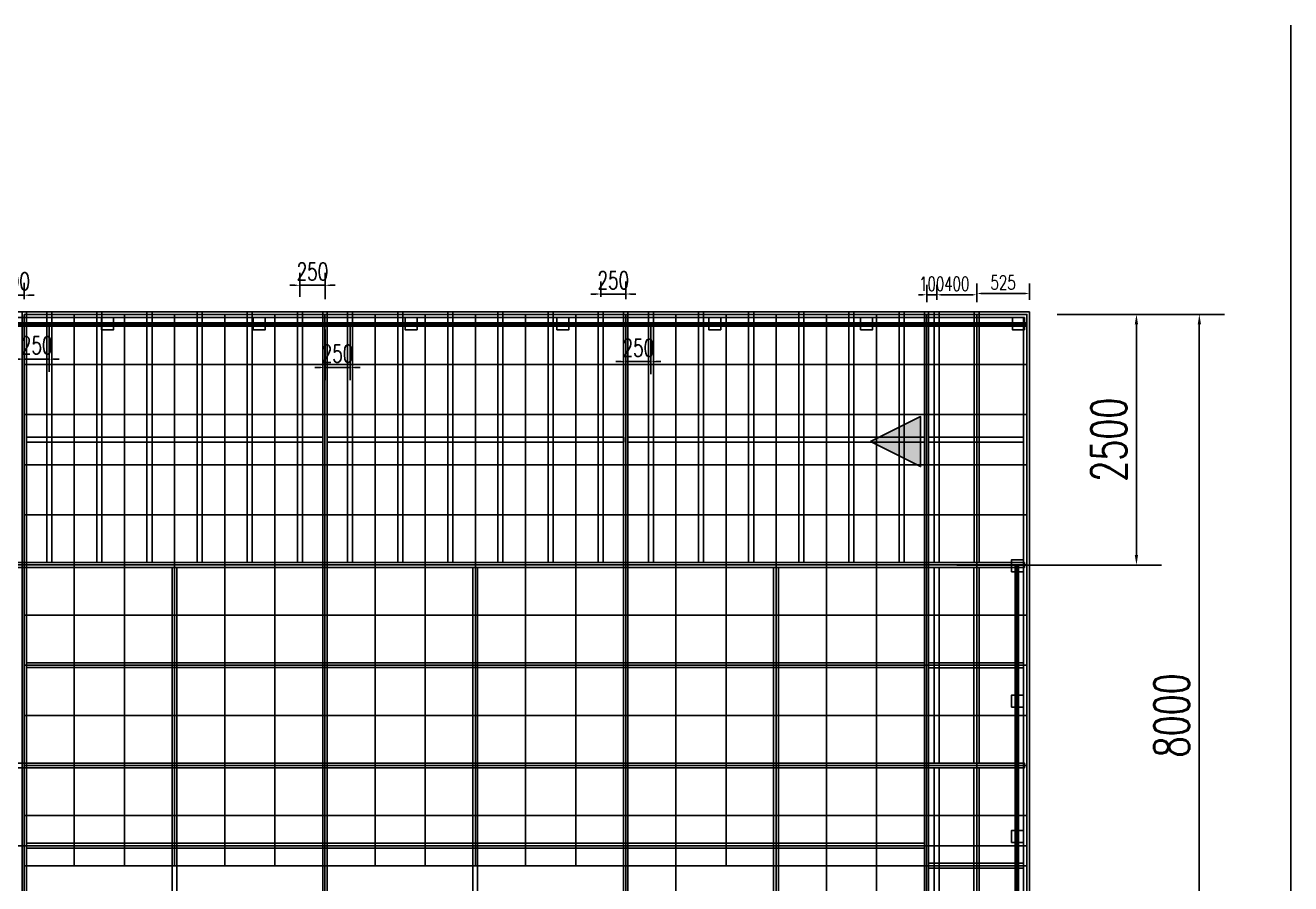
# Model space of a CAD drawing. Header units: millimetres. Extents: x -38645 to 143575, y -84298 to 156976.
# Drawn here: x 130956 to 143575, y -44607 to -36045 of the extents above; entities that cross this region are included whole.
import ezdxf

# ---------------------------------------------------------------- set-up
doc = ezdxf.new("R2010")
doc.units = ezdxf.units.MM
doc.header["$LTSCALE"] = 1000
for name, color, linetype in [('DOTE', 1, 'Continuous'), ('PUB_DIM', 3, 'Continuous'), ('W- bollard系船栓', 4, 'Continuous'), ('W-FLOAT_BOWL浮筒', 253, 'Continuous'), ('W-PLASTIC_RAILINGS塑木栏杆', 6, 'Continuous'), ('W-REVETMENT驳岸', 251, 'Continuous'), ('W-STEEL_FRAME钢架', 3, 'Continuous'), ('W-STEEL_KEEL钢龙骨', 5, 'Continuous')]:
    doc.layers.add(name, color=color, linetype=linetype)
doc.styles.add('STANDARD_T3', font='simplex.shx', dxfattribs={"width": 0.7, "bigfont": 'gbcbig.shx'})
doc.dimstyles.new('W&&100', dxfattribs={"dimtxt": 350, "dimasz": 100, "dimexe": 250, "dimexo": 300, "dimgap": 100, "dimtad": 1, "dimdec": 0, "dimzin": 0, "dimdsep": 46, "dimtxsty": 'STANDARD_T3', "dimcen": 0.09, "dimclrd": 1, "dimclre": 1, "dimclrt": 7, "dimazin": 2, "dimtfac": 1, "dimtdec": 0, "dimtix": 1, "dimtmove": 2, "dimatfit": 3, "dimfxl": 100, "dimtolj": 1, "dimtzin": 0, "dimarcsym": 0})
doc.dimstyles.new('W&&40', dxfattribs={"dimtxt": 140, "dimasz": 40, "dimexe": 100, "dimexo": 120, "dimgap": 40, "dimtad": 1, "dimdec": 0, "dimzin": 0, "dimdsep": 46, "dimtxsty": 'STANDARD_T3', "dimcen": 0.09, "dimclrd": 1, "dimclre": 1, "dimclrt": 7, "dimazin": 2, "dimtfac": 1, "dimtdec": 0, "dimtix": 1, "dimtmove": 2, "dimatfit": 3, "dimfxl": 100, "dimtolj": 1, "dimtzin": 0, "dimarcsym": 0})
doc.dimstyles.new('W&&50', dxfattribs={"dimtxt": 175, "dimasz": 50, "dimexe": 125, "dimexo": 150, "dimgap": 50, "dimtad": 1, "dimdec": 0, "dimzin": 0, "dimdsep": 46, "dimtxsty": 'STANDARD_T3', "dimcen": 0.09, "dimclrd": 1, "dimclre": 1, "dimclrt": 7, "dimazin": 2, "dimtfac": 1, "dimtdec": 0, "dimtix": 1, "dimtmove": 2, "dimatfit": 3, "dimfxl": 100, "dimtolj": 1, "dimtzin": 0, "dimarcsym": 0})

# ---------------------------------------------------------------- blocks, each defined once
blk = doc.blocks.new('*D336')
at = {"color": 1, "lineweight": -2, "transparency": 16777216}
for p, q in [((141245, -38928), (142287, -38928)), ((142037, -41328), (142037, -39028)), ((140245, -41428), (142287, -41428))]:
    blk.add_line(p, q, dxfattribs=at)
at = {"color": 1, "transparency": 16777216}
for points in [[(142020, -39028), (142053, -39028), (142037, -38928)], [(142020, -41328), (142053, -41328), (142037, -41428)]]:
    blk.add_solid(points, dxfattribs=at)
at = {"layer": 'Defpoints', "color": 0, "transparency": 16777216}
for p in [(140945, -38928), (142037, -38928), (139945, -41428)]:
    blk.add_point(p, dxfattribs=at)
at = {"color": 7, "transparency": 16777216, "insert": (141762, -40178), "char_height": 350, "attachment_point": 5, "rotation": 90, "style": 'STANDARD_T3'}
blk.add_mtext('\\A1;2500', dxfattribs=at)
blk = doc.blocks.new('*D338')
at = {"layer": 'Defpoints', "color": 0, "transparency": 16777216}
for p in [(140945, -38928), (142664, -38928), (140945, -46928)]:
    blk.add_point(p, dxfattribs=at)
at = {"layer": 'PUB_DIM', "color": 1, "lineweight": -2, "transparency": 16777216}
for p, q in [((141245, -38928), (142914, -38928)), ((142664, -46828), (142664, -39028)), ((141245, -46928), (142914, -46928))]:
    blk.add_line(p, q, dxfattribs=at)
at = {"layer": 'PUB_DIM', "color": 1, "transparency": 16777216}
for points in [[(142648, -39028), (142681, -39028), (142664, -38928)], [(142648, -46828), (142681, -46828), (142664, -46928)]]:
    blk.add_solid(points, dxfattribs=at)
at = {"layer": 'PUB_DIM', "color": 7, "transparency": 16777216, "insert": (142389, -42928), "char_height": 350, "attachment_point": 5, "rotation": 90, "style": 'STANDARD_T3'}
blk.add_mtext('\\A1;8000', dxfattribs=at)
blk = doc.blocks.new('*U329')
at = {"layer": 'W-STEEL_FRAME钢架'}
blk.add_lwpolyline([(-60, 60), (60, 60), (60, -60), (-60, -60)], close=True, dxfattribs=at)
blk = doc.blocks.new('*U330')
at = {"layer": 'W-STEEL_FRAME钢架', "color": 0, "linetype": 'ByBlock', "lineweight": -2, "transparency": 16777216}
for p in [(25738, 0), (27252, 0), (28766, 0), (30280, 0), (31794, 0), (33308, 0), (34822, 0)]:
    blk.add_blockref('*U329', p, dxfattribs=at)
blk = doc.blocks.new('*U327')
at = {"layer": 'W-STEEL_FRAME钢架'}
blk.add_lwpolyline([(-60, 60), (60, 60), (60, -60), (-60, -60)], close=True, dxfattribs=at)
blk = doc.blocks.new('*U328')
at = {"layer": 'W-PLASTIC_RAILINGS塑木栏杆', "color": 0, "linetype": 'ByBlock', "lineweight": -2, "transparency": 16777216}
for p in [(0, 5400), (0, 4050), (0, 2700), (0, 1350), (0, 0)]:
    blk.add_blockref('*U327', p, dxfattribs=at)
blk = doc.blocks.new('9040')
for centre in [(750, -3750), (8250, -3750)]:
    blk.add_circle(centre, 75)
at = {"layer": 'DOTE'}
for p, q in [((0, -5000), (0, 1000)), ((3000, -5000), (3000, 1000)), ((6000, -5000), (6000, 1000)), ((9000, -5000), (9000, 1000)), ((-1000, 0), (10000, 0)), ((-1000, -2800), (10000, -2800)), ((-1000, -4000), (10000, -4000))]:
    blk.add_line(p, q, dxfattribs=at)
at = {"layer": 'W-STEEL_FRAME钢架'}
blk.add_lwpolyline([(0, 0), (9000, 0), (9000, -4000), (0, -4000)], close=True, dxfattribs=at)
blk = doc.blocks.new('*U326')
at = {"layer": 'W-STEEL_KEEL钢龙骨'}
for points in [[(-25, 3996), (25, 3996), (25, 1496), (-25, 1496)], [(-25, -3996), (25, -3996), (25, -2553), (-25, -2553)]]:
    blk.add_lwpolyline(points, close=True, dxfattribs=at)
blk = doc.blocks.new('*U311')
at = {"layer": 'W-STEEL_FRAME钢架', "color": 0, "linetype": 'ByBlock', "lineweight": -2, "transparency": 16777216}
for p in [(0, 0), (500, 0), (1000, 0), (1500, 0), (2000, 0), (2500, 0)]:
    blk.add_blockref('*U326', p, dxfattribs=at)
blk = doc.blocks.new('*U312')
at = {"layer": 'W-STEEL_KEEL钢龙骨'}
for points in [[(-25, 3996), (25, 3996), (25, 1496), (-25, 1496)], [(-25, -3996), (25, -3996), (25, -2553), (-25, -2553)]]:
    blk.add_lwpolyline(points, close=True, dxfattribs=at)
blk = doc.blocks.new('*U313')
at = {"layer": 'W-STEEL_FRAME钢架', "color": 0, "linetype": 'ByBlock', "lineweight": -2, "transparency": 16777216}
for p in [(0, 0), (500, 0), (1000, 0), (1500, 0), (2000, 0), (2500, 0)]:
    blk.add_blockref('*U312', p, dxfattribs=at)
blk = doc.blocks.new('*U314')
at = {"layer": 'W-STEEL_KEEL钢龙骨'}
for points in [[(-25, 3996), (25, 3996), (25, 1496), (-25, 1496)], [(-25, -3996), (25, -3996), (25, -2553), (-25, -2553)]]:
    blk.add_lwpolyline(points, close=True, dxfattribs=at)
blk = doc.blocks.new('*U315')
at = {"layer": 'W-STEEL_FRAME钢架', "color": 0, "linetype": 'ByBlock', "lineweight": -2, "transparency": 16777216}
for p in [(0, 0), (500, 0), (1000, 0), (1500, 0), (2000, 0), (2500, 0)]:
    blk.add_blockref('*U314', p, dxfattribs=at)
blk = doc.blocks.new('*U316')
at = {"layer": 'W-STEEL_FRAME钢架'}
blk.add_lwpolyline([(-60, -60), (60, -60), (60, 60), (-60, 60)], close=True, dxfattribs=at)
blk = doc.blocks.new('*U317')
at = {"layer": 'W- bollard系船栓', "color": 0, "linetype": 'ByBlock', "lineweight": -2, "transparency": 16777216}
for p in [(0, 5400), (0, 4050), (0, 2700), (0, 1350), (0, 0)]:
    blk.add_blockref('*U316', p, dxfattribs=at)
blk = doc.blocks.new('*D351')
at = {"layer": 'Defpoints', "color": 0, "transparency": 16777216}
for p in [(130945, -38737), (130745, -38903), (130945, -38928)]:
    blk.add_point(p, dxfattribs=at)
at = {"layer": 'W-STEEL_FRAME钢架', "color": 1, "lineweight": -2, "transparency": 16777216}
for p, q in [((130745, -38753), (130745, -38612)), ((130945, -38778), (130945, -38612)), ((130695, -38737), (130645, -38737)), ((130745, -38737), (130945, -38737)), ((130995, -38737), (131045, -38737))]:
    blk.add_line(p, q, dxfattribs=at)
at = {"layer": 'W-STEEL_FRAME钢架', "color": 1, "transparency": 16777216}
for points in [[(130695, -38729), (130695, -38745), (130745, -38737)], [(130995, -38729), (130995, -38745), (130945, -38737)]]:
    blk.add_solid(points, dxfattribs=at)
at = {"layer": 'W-STEEL_FRAME钢架', "color": 7, "transparency": 16777216, "insert": (130845, -38599), "char_height": 175, "attachment_point": 5, "style": 'STANDARD_T3'}
blk.add_mtext('\\A1;200', dxfattribs=at)
blk = doc.blocks.new('*D352')
at = {"layer": 'Defpoints', "color": 0, "transparency": 16777216}
for p in [(130945, -38928), (131195, -38903), (131195, -39375)]:
    blk.add_point(p, dxfattribs=at)
at = {"layer": 'W-STEEL_FRAME钢架', "color": 1, "lineweight": -2, "transparency": 16777216}
for p, q in [((130945, -39078), (130945, -39500)), ((131195, -39053), (131195, -39500)), ((130895, -39375), (130845, -39375)), ((130945, -39375), (131195, -39375)), ((131245, -39375), (131295, -39375))]:
    blk.add_line(p, q, dxfattribs=at)
at = {"layer": 'W-STEEL_FRAME钢架', "color": 1, "transparency": 16777216}
for points in [[(130895, -39366), (130895, -39383), (130945, -39375)], [(131245, -39366), (131245, -39383), (131195, -39375)]]:
    blk.add_solid(points, dxfattribs=at)
at = {"layer": 'W-STEEL_FRAME钢架', "color": 7, "transparency": 16777216, "insert": (131070, -39237), "char_height": 175, "attachment_point": 5, "style": 'STANDARD_T3'}
blk.add_mtext('\\A1;250', dxfattribs=at)
blk = doc.blocks.new('*D353')
at = {"layer": 'Defpoints', "color": 0, "transparency": 16777216}
for p in [(133945, -38638), (133695, -38903), (133945, -38928)]:
    blk.add_point(p, dxfattribs=at)
at = {"layer": 'W-STEEL_FRAME钢架', "color": 1, "lineweight": -2, "transparency": 16777216}
for p, q in [((133695, -38753), (133695, -38513)), ((133945, -38778), (133945, -38513)), ((133645, -38638), (133595, -38638)), ((133695, -38638), (133945, -38638)), ((133995, -38638), (134045, -38638))]:
    blk.add_line(p, q, dxfattribs=at)
at = {"layer": 'W-STEEL_FRAME钢架', "color": 1, "transparency": 16777216}
for points in [[(133645, -38630), (133645, -38646), (133695, -38638)], [(133995, -38630), (133995, -38646), (133945, -38638)]]:
    blk.add_solid(points, dxfattribs=at)
at = {"layer": 'W-STEEL_FRAME钢架', "color": 7, "transparency": 16777216, "insert": (133820, -38501), "char_height": 175, "attachment_point": 5, "style": 'STANDARD_T3'}
blk.add_mtext('\\A1;250', dxfattribs=at)
blk = doc.blocks.new('*D354')
at = {"layer": 'Defpoints', "color": 0, "transparency": 16777216}
for p in [(133945, -38928), (134195, -38903), (134195, -39458)]:
    blk.add_point(p, dxfattribs=at)
at = {"layer": 'W-STEEL_FRAME钢架', "color": 1, "lineweight": -2, "transparency": 16777216}
for p, q in [((133945, -39078), (133945, -39583)), ((134195, -39053), (134195, -39583)), ((133895, -39458), (133845, -39458)), ((133945, -39458), (134195, -39458)), ((134245, -39458), (134295, -39458))]:
    blk.add_line(p, q, dxfattribs=at)
at = {"layer": 'W-STEEL_FRAME钢架', "color": 1, "transparency": 16777216}
for points in [[(133895, -39450), (133895, -39466), (133945, -39458)], [(134245, -39450), (134245, -39466), (134195, -39458)]]:
    blk.add_solid(points, dxfattribs=at)
at = {"layer": 'W-STEEL_FRAME钢架', "color": 7, "transparency": 16777216, "insert": (134070, -39320), "char_height": 175, "attachment_point": 5, "style": 'STANDARD_T3'}
blk.add_mtext('\\A1;250', dxfattribs=at)
blk = doc.blocks.new('*D355')
at = {"layer": 'Defpoints', "color": 0, "transparency": 16777216}
for p in [(136945, -38725), (136695, -38903), (136945, -38928)]:
    blk.add_point(p, dxfattribs=at)
at = {"layer": 'W-STEEL_FRAME钢架', "color": 1, "lineweight": -2, "transparency": 16777216}
for p, q in [((136695, -38753), (136695, -38600)), ((136945, -38778), (136945, -38600)), ((136645, -38725), (136595, -38725)), ((136695, -38725), (136945, -38725)), ((136995, -38725), (137045, -38725))]:
    blk.add_line(p, q, dxfattribs=at)
at = {"layer": 'W-STEEL_FRAME钢架', "color": 1, "transparency": 16777216}
for points in [[(136645, -38717), (136645, -38734), (136695, -38725)], [(136995, -38717), (136995, -38734), (136945, -38725)]]:
    blk.add_solid(points, dxfattribs=at)
at = {"layer": 'W-STEEL_FRAME钢架', "color": 7, "transparency": 16777216, "insert": (136820, -38588), "char_height": 175, "attachment_point": 5, "style": 'STANDARD_T3'}
blk.add_mtext('\\A1;250', dxfattribs=at)
blk = doc.blocks.new('*D356')
at = {"layer": 'Defpoints', "color": 0, "transparency": 16777216}
for p in [(136945, -38928), (137195, -38903), (137195, -39399)]:
    blk.add_point(p, dxfattribs=at)
at = {"layer": 'W-STEEL_FRAME钢架', "color": 1, "lineweight": -2, "transparency": 16777216}
for p, q in [((136945, -39078), (136945, -39524)), ((137195, -39053), (137195, -39524)), ((136895, -39399), (136845, -39399)), ((136945, -39399), (137195, -39399)), ((137245, -39399), (137295, -39399))]:
    blk.add_line(p, q, dxfattribs=at)
at = {"layer": 'W-STEEL_FRAME钢架', "color": 1, "transparency": 16777216}
for points in [[(136895, -39391), (136895, -39408), (136945, -39399)], [(137245, -39391), (137245, -39408), (137195, -39399)]]:
    blk.add_solid(points, dxfattribs=at)
at = {"layer": 'W-STEEL_FRAME钢架', "color": 7, "transparency": 16777216, "insert": (137070, -39262), "char_height": 175, "attachment_point": 5, "style": 'STANDARD_T3'}
blk.add_mtext('\\A1;250', dxfattribs=at)
blk = doc.blocks.new('*D357')
at = {"layer": 'Defpoints', "color": 0, "transparency": 16777216}
for p in [(140970, -38720), (140445, -38928), (140970, -38903)]:
    blk.add_point(p, dxfattribs=at)
at = {"layer": 'W-STEEL_FRAME钢架', "color": 1, "lineweight": -2, "transparency": 16777216}
for p, q in [((140445, -38808), (140445, -38620)), ((140485, -38720), (140930, -38720)), ((140970, -38783), (140970, -38620))]:
    blk.add_line(p, q, dxfattribs=at)
at = {"layer": 'W-STEEL_FRAME钢架', "color": 1, "transparency": 16777216}
for points in [[(140485, -38714), (140485, -38727), (140445, -38720)], [(140930, -38714), (140930, -38727), (140970, -38720)]]:
    blk.add_solid(points, dxfattribs=at)
at = {"layer": 'W-STEEL_FRAME钢架', "color": 7, "transparency": 16777216, "insert": (140707, -38610), "char_height": 140, "attachment_point": 5, "style": 'STANDARD_T3'}
blk.add_mtext('\\A1;525', dxfattribs=at)
blk = doc.blocks.new('*D358')
at = {"layer": 'Defpoints', "color": 0, "transparency": 16777216}
for p in [(140045, -38733), (139945, -38928), (140045, -38903)]:
    blk.add_point(p, dxfattribs=at)
at = {"layer": 'W-STEEL_FRAME钢架', "color": 1, "lineweight": -2, "transparency": 16777216}
for p, q in [((139905, -38733), (139865, -38733)), ((139945, -38808), (139945, -38633)), ((139945, -38733), (140045, -38733)), ((140045, -38783), (140045, -38633)), ((140085, -38733), (140125, -38733))]:
    blk.add_line(p, q, dxfattribs=at)
at = {"layer": 'W-STEEL_FRAME钢架', "color": 1, "transparency": 16777216}
for points in [[(139905, -38726), (139905, -38739), (139945, -38733)], [(140085, -38726), (140085, -38739), (140045, -38733)]]:
    blk.add_solid(points, dxfattribs=at)
at = {"layer": 'W-STEEL_FRAME钢架', "color": 7, "transparency": 16777216, "insert": (139995, -38623), "char_height": 140, "attachment_point": 5, "style": 'STANDARD_T3'}
blk.add_mtext('\\A1;100', dxfattribs=at)
blk = doc.blocks.new('*D359')
at = {"layer": 'Defpoints', "color": 0, "transparency": 16777216}
for p in [(140445, -38733), (140045, -38903), (140445, -38928)]:
    blk.add_point(p, dxfattribs=at)
at = {"layer": 'W-STEEL_FRAME钢架', "color": 1, "lineweight": -2, "transparency": 16777216}
for p, q in [((140045, -38783), (140045, -38633)), ((140085, -38733), (140405, -38733)), ((140445, -38808), (140445, -38633))]:
    blk.add_line(p, q, dxfattribs=at)
at = {"layer": 'W-STEEL_FRAME钢架', "color": 1, "transparency": 16777216}
for points in [[(140085, -38726), (140085, -38739), (140045, -38733)], [(140405, -38726), (140405, -38739), (140445, -38733)]]:
    blk.add_solid(points, dxfattribs=at)
at = {"layer": 'W-STEEL_FRAME钢架', "color": 7, "transparency": 16777216, "insert": (140245, -38623), "char_height": 140, "attachment_point": 5, "style": 'STANDARD_T3'}
blk.add_mtext('\\A1;400', dxfattribs=at)

msp = doc.modelspace()

# ---------------------------------------------------------------- hatches: boundary and pattern name
at = {"layer": 'W-PLASTIC_RAILINGS塑木栏杆'}
h = msp.add_hatch(color=256, dxfattribs=at)
h.dxf.hatch_style = 1
h.paths.add_polyline_path([(139383.7, -40196.9), (139883.7, -39946.9), (139883.7, -40446.9)])

# ---------------------------------------------------------------- linework, layer by layer
at = {"layer": 'W-FLOAT_BOWL浮筒'}
for points in [[(130944.9, -38927.9), (131444.9, -38927.9), (131444.9, -39427.9), (130944.9, -39427.9)], [(131444.9, -38927.9), (131944.9, -38927.9), (131944.9, -39427.9), (131444.9, -39427.9)], [(131944.9, -38927.9), (132444.9, -38927.9), (132444.9, -39427.9), (131944.9, -39427.9)], [(132444.9, -38927.9), (132944.9, -38927.9), (132944.9, -39427.9), (132444.9, -39427.9)], [(132944.9, -38927.9), (133444.9, -38927.9), (133444.9, -39427.9), (132944.9, -39427.9)], [(133444.9, -38927.9), (133944.9, -38927.9), (133944.9, -39427.9), (133444.9, -39427.9)], [(133944.9, -38927.9), (134444.9, -38927.9), (134444.9, -39427.9), (133944.9, -39427.9)], [(134444.9, -38927.9), (134944.9, -38927.9), (134944.9, -39427.9), (134444.9, -39427.9)], [(134944.9, -38927.9), (135444.9, -38927.9), (135444.9, -39427.9), (134944.9, -39427.9)], [(135444.9, -38927.9), (135944.9, -38927.9), (135944.9, -39427.9), (135444.9, -39427.9)], [(135944.9, -38927.9), (136444.9, -38927.9), (136444.9, -39427.9), (135944.9, -39427.9)], [(136444.9, -38927.9), (136944.9, -38927.9), (136944.9, -39427.9), (136444.9, -39427.9)], [(136944.9, -38927.9), (137444.9, -38927.9), (137444.9, -39427.9), (136944.9, -39427.9)], [(137444.9, -38927.9), (137944.9, -38927.9), (137944.9, -39427.9), (137444.9, -39427.9)], [(137944.9, -38927.9), (138444.9, -38927.9), (138444.9, -39427.9), (137944.9, -39427.9)], [(138444.9, -38927.9), (138944.9, -38927.9), (138944.9, -39427.9), (138444.9, -39427.9)], [(138944.9, -38927.9), (139444.9, -38927.9), (139444.9, -39427.9), (138944.9, -39427.9)], [(139444.9, -38927.9), (139944.9, -38927.9), (139944.9, -39427.9), (139444.9, -39427.9)], [(139944.9, -38927.9), (140444.9, -38927.9), (140444.9, -39427.9), (139944.9, -39427.9)], [(140444.9, -38927.9), (140944.9, -38927.9), (140944.9, -39427.9), (140444.9, -39427.9)], [(130944.9, -39427.9), (131444.9, -39427.9), (131444.9, -39927.9), (130944.9, -39927.9)], [(131444.9, -39427.9), (131944.9, -39427.9), (131944.9, -39927.9), (131444.9, -39927.9)], [(131944.9, -39427.9), (132444.9, -39427.9), (132444.9, -39927.9), (131944.9, -39927.9)], [(132444.9, -39427.9), (132944.9, -39427.9), (132944.9, -39927.9), (132444.9, -39927.9)], [(132944.9, -39427.9), (133444.9, -39427.9), (133444.9, -39927.9), (132944.9, -39927.9)], [(133444.9, -39427.9), (133944.9, -39427.9), (133944.9, -39927.9), (133444.9, -39927.9)], [(133944.9, -39427.9), (134444.9, -39427.9), (134444.9, -39927.9), (133944.9, -39927.9)], [(134444.9, -39427.9), (134944.9, -39427.9), (134944.9, -39927.9), (134444.9, -39927.9)], [(134944.9, -39427.9), (135444.9, -39427.9), (135444.9, -39927.9), (134944.9, -39927.9)], [(135444.9, -39427.9), (135944.9, -39427.9), (135944.9, -39927.9), (135444.9, -39927.9)], [(135944.9, -39427.9), (136444.9, -39427.9), (136444.9, -39927.9), (135944.9, -39927.9)], [(136444.9, -39427.9), (136944.9, -39427.9), (136944.9, -39927.9), (136444.9, -39927.9)], [(136944.9, -39427.9), (137444.9, -39427.9), (137444.9, -39927.9), (136944.9, -39927.9)], [(137444.9, -39427.9), (137944.9, -39427.9), (137944.9, -39927.9), (137444.9, -39927.9)], [(137944.9, -39427.9), (138444.9, -39427.9), (138444.9, -39927.9), (137944.9, -39927.9)], [(138444.9, -39427.9), (138944.9, -39427.9), (138944.9, -39927.9), (138444.9, -39927.9)], [(138944.9, -39427.9), (139444.9, -39427.9), (139444.9, -39927.9), (138944.9, -39927.9)], [(139444.9, -39427.9), (139944.9, -39427.9), (139944.9, -39927.9), (139444.9, -39927.9)], [(139944.9, -39427.9), (140444.9, -39427.9), (140444.9, -39927.9), (139944.9, -39927.9)], [(140444.9, -39427.9), (140944.9, -39427.9), (140944.9, -39927.9), (140444.9, -39927.9)], [(130944.9, -39927.9), (131444.9, -39927.9), (131444.9, -40427.9), (130944.9, -40427.9)], [(131444.9, -39927.9), (131944.9, -39927.9), (131944.9, -40427.9), (131444.9, -40427.9)], [(131944.9, -39927.9), (132444.9, -39927.9), (132444.9, -40427.9), (131944.9, -40427.9)], [(132444.9, -39927.9), (132944.9, -39927.9), (132944.9, -40427.9), (132444.9, -40427.9)], [(132944.9, -39927.9), (133444.9, -39927.9), (133444.9, -40427.9), (132944.9, -40427.9)], [(133444.9, -39927.9), (133944.9, -39927.9), (133944.9, -40427.9), (133444.9, -40427.9)], [(133944.9, -39927.9), (134444.9, -39927.9), (134444.9, -40427.9), (133944.9, -40427.9)], [(134444.9, -39927.9), (134944.9, -39927.9), (134944.9, -40427.9), (134444.9, -40427.9)], [(134944.9, -39927.9), (135444.9, -39927.9), (135444.9, -40427.9), (134944.9, -40427.9)], [(135444.9, -39927.9), (135944.9, -39927.9), (135944.9, -40427.9), (135444.9, -40427.9)], [(135944.9, -39927.9), (136444.9, -39927.9), (136444.9, -40427.9), (135944.9, -40427.9)], [(136444.9, -39927.9), (136944.9, -39927.9), (136944.9, -40427.9), (136444.9, -40427.9)], [(136944.9, -39927.9), (137444.9, -39927.9), (137444.9, -40427.9), (136944.9, -40427.9)], [(137444.9, -39927.9), (137944.9, -39927.9), (137944.9, -40427.9), (137444.9, -40427.9)], [(137944.9, -39927.9), (138444.9, -39927.9), (138444.9, -40427.9), (137944.9, -40427.9)], [(138444.9, -39927.9), (138944.9, -39927.9), (138944.9, -40427.9), (138444.9, -40427.9)], [(138944.9, -39927.9), (139444.9, -39927.9), (139444.9, -40427.9), (138944.9, -40427.9)], [(139444.9, -39927.9), (139944.9, -39927.9), (139944.9, -40427.9), (139444.9, -40427.9)], [(139944.9, -39927.9), (140444.9, -39927.9), (140444.9, -40427.9), (139944.9, -40427.9)], [(140444.9, -39927.9), (140944.9, -39927.9), (140944.9, -40427.9), (140444.9, -40427.9)], [(130944.9, -40427.9), (131444.9, -40427.9), (131444.9, -40927.9), (130944.9, -40927.9)], [(131444.9, -40427.9), (131944.9, -40427.9), (131944.9, -40927.9), (131444.9, -40927.9)], [(131944.9, -40427.9), (132444.9, -40427.9), (132444.9, -40927.9), (131944.9, -40927.9)], [(132444.9, -40427.9), (132944.9, -40427.9), (132944.9, -40927.9), (132444.9, -40927.9)], [(132944.9, -40427.9), (133444.9, -40427.9), (133444.9, -40927.9), (132944.9, -40927.9)], [(133444.9, -40427.9), (133944.9, -40427.9), (133944.9, -40927.9), (133444.9, -40927.9)], [(133944.9, -40427.9), (134444.9, -40427.9), (134444.9, -40927.9), (133944.9, -40927.9)], [(134444.9, -40427.9), (134944.9, -40427.9), (134944.9, -40927.9), (134444.9, -40927.9)], [(134944.9, -40427.9), (135444.9, -40427.9), (135444.9, -40927.9), (134944.9, -40927.9)], [(135444.9, -40427.9), (135944.9, -40427.9), (135944.9, -40927.9), (135444.9, -40927.9)], [(135944.9, -40427.9), (136444.9, -40427.9), (136444.9, -40927.9), (135944.9, -40927.9)], [(136444.9, -40427.9), (136944.9, -40427.9), (136944.9, -40927.9), (136444.9, -40927.9)], [(136944.9, -40427.9), (137444.9, -40427.9), (137444.9, -40927.9), (136944.9, -40927.9)], [(137444.9, -40427.9), (137944.9, -40427.9), (137944.9, -40927.9), (137444.9, -40927.9)], [(137944.9, -40427.9), (138444.9, -40427.9), (138444.9, -40927.9), (137944.9, -40927.9)], [(138444.9, -40427.9), (138944.9, -40427.9), (138944.9, -40927.9), (138444.9, -40927.9)], [(138944.9, -40427.9), (139444.9, -40427.9), (139444.9, -40927.9), (138944.9, -40927.9)], [(139444.9, -40427.9), (139944.9, -40427.9), (139944.9, -40927.9), (139444.9, -40927.9)], [(139944.9, -40427.9), (140444.9, -40427.9), (140444.9, -40927.9), (139944.9, -40927.9)], [(140444.9, -40427.9), (140944.9, -40427.9), (140944.9, -40927.9), (140444.9, -40927.9)], [(130944.9, -40927.9), (131444.9, -40927.9), (131444.9, -41427.9), (130944.9, -41427.9)], [(131444.9, -40927.9), (131944.9, -40927.9), (131944.9, -41427.9), (131444.9, -41427.9)], [(131944.9, -40927.9), (132444.9, -40927.9), (132444.9, -41427.9), (131944.9, -41427.9)], [(132444.9, -40927.9), (132944.9, -40927.9), (132944.9, -41427.9), (132444.9, -41427.9)], [(132944.9, -40927.9), (133444.9, -40927.9), (133444.9, -41427.9), (132944.9, -41427.9)], [(133444.9, -40927.9), (133944.9, -40927.9), (133944.9, -41427.9), (133444.9, -41427.9)], [(133944.9, -40927.9), (134444.9, -40927.9), (134444.9, -41427.9), (133944.9, -41427.9)], [(134444.9, -40927.9), (134944.9, -40927.9), (134944.9, -41427.9), (134444.9, -41427.9)], [(134944.9, -40927.9), (135444.9, -40927.9), (135444.9, -41427.9), (134944.9, -41427.9)], [(135444.9, -40927.9), (135944.9, -40927.9), (135944.9, -41427.9), (135444.9, -41427.9)], [(135944.9, -40927.9), (136444.9, -40927.9), (136444.9, -41427.9), (135944.9, -41427.9)], [(136444.9, -40927.9), (136944.9, -40927.9), (136944.9, -41427.9), (136444.9, -41427.9)], [(136944.9, -40927.9), (137444.9, -40927.9), (137444.9, -41427.9), (136944.9, -41427.9)], [(137444.9, -40927.9), (137944.9, -40927.9), (137944.9, -41427.9), (137444.9, -41427.9)], [(137944.9, -40927.9), (138444.9, -40927.9), (138444.9, -41427.9), (137944.9, -41427.9)], [(138444.9, -40927.9), (138944.9, -40927.9), (138944.9, -41427.9), (138444.9, -41427.9)], [(138944.9, -40927.9), (139444.9, -40927.9), (139444.9, -41427.9), (138944.9, -41427.9)], [(139444.9, -40927.9), (139944.9, -40927.9), (139944.9, -41427.9), (139444.9, -41427.9)], [(139944.9, -40927.9), (140444.9, -40927.9), (140444.9, -41427.9), (139944.9, -41427.9)], [(140444.9, -40927.9), (140944.9, -40927.9), (140944.9, -41427.9), (140444.9, -41427.9)], [(130944.9, -41427.9), (131444.9, -41427.9), (131444.9, -41927.9), (130944.9, -41927.9)], [(131444.9, -41427.9), (131944.9, -41427.9), (131944.9, -41927.9), (131444.9, -41927.9)], [(131944.9, -41427.9), (132444.9, -41427.9), (132444.9, -41927.9), (131944.9, -41927.9)], [(132444.9, -41427.9), (132944.9, -41427.9), (132944.9, -41927.9), (132444.9, -41927.9)], [(132944.9, -41427.9), (133444.9, -41427.9), (133444.9, -41927.9), (132944.9, -41927.9)], [(133444.9, -41427.9), (133944.9, -41427.9), (133944.9, -41927.9), (133444.9, -41927.9)], [(133944.9, -41427.9), (134444.9, -41427.9), (134444.9, -41927.9), (133944.9, -41927.9)], [(134444.9, -41427.9), (134944.9, -41427.9), (134944.9, -41927.9), (134444.9, -41927.9)], [(134944.9, -41427.9), (135444.9, -41427.9), (135444.9, -41927.9), (134944.9, -41927.9)], [(135444.9, -41427.9), (135944.9, -41427.9), (135944.9, -41927.9), (135444.9, -41927.9)], [(135944.9, -41427.9), (136444.9, -41427.9), (136444.9, -41927.9), (135944.9, -41927.9)], [(136444.9, -41427.9), (136944.9, -41427.9), (136944.9, -41927.9), (136444.9, -41927.9)], [(136944.9, -41427.9), (137444.9, -41427.9), (137444.9, -41927.9), (136944.9, -41927.9)], [(137444.9, -41427.9), (137944.9, -41427.9), (137944.9, -41927.9), (137444.9, -41927.9)], [(137944.9, -41427.9), (138444.9, -41427.9), (138444.9, -41927.9), (137944.9, -41927.9)], [(138444.9, -41427.9), (138944.9, -41427.9), (138944.9, -41927.9), (138444.9, -41927.9)], [(138944.9, -41427.9), (139444.9, -41427.9), (139444.9, -41927.9), (138944.9, -41927.9)], [(139444.9, -41427.9), (139944.9, -41427.9), (139944.9, -41927.9), (139444.9, -41927.9)], [(139944.9, -41427.9), (140444.9, -41427.9), (140444.9, -41927.9), (139944.9, -41927.9)], [(140444.9, -41427.9), (140944.9, -41427.9), (140944.9, -41927.9), (140444.9, -41927.9)], [(130944.9, -41927.9), (131444.9, -41927.9), (131444.9, -42427.9), (130944.9, -42427.9)], [(131444.9, -41927.9), (131944.9, -41927.9), (131944.9, -42427.9), (131444.9, -42427.9)], [(131944.9, -41927.9), (132444.9, -41927.9), (132444.9, -42427.9), (131944.9, -42427.9)], [(132444.9, -41927.9), (132944.9, -41927.9), (132944.9, -42427.9), (132444.9, -42427.9)], [(132944.9, -41927.9), (133444.9, -41927.9), (133444.9, -42427.9), (132944.9, -42427.9)], [(133444.9, -41927.9), (133944.9, -41927.9), (133944.9, -42427.9), (133444.9, -42427.9)], [(133944.9, -41927.9), (134444.9, -41927.9), (134444.9, -42427.9), (133944.9, -42427.9)], [(134444.9, -41927.9), (134944.9, -41927.9), (134944.9, -42427.9), (134444.9, -42427.9)], [(134944.9, -41927.9), (135444.9, -41927.9), (135444.9, -42427.9), (134944.9, -42427.9)], [(135444.9, -41927.9), (135944.9, -41927.9), (135944.9, -42427.9), (135444.9, -42427.9)], [(135944.9, -41927.9), (136444.9, -41927.9), (136444.9, -42427.9), (135944.9, -42427.9)], [(136444.9, -41927.9), (136944.9, -41927.9), (136944.9, -42427.9), (136444.9, -42427.9)], [(136944.9, -41927.9), (137444.9, -41927.9), (137444.9, -42427.9), (136944.9, -42427.9)], [(137444.9, -41927.9), (137944.9, -41927.9), (137944.9, -42427.9), (137444.9, -42427.9)], [(137944.9, -41927.9), (138444.9, -41927.9), (138444.9, -42427.9), (137944.9, -42427.9)], [(138444.9, -41927.9), (138944.9, -41927.9), (138944.9, -42427.9), (138444.9, -42427.9)], [(138944.9, -41927.9), (139444.9, -41927.9), (139444.9, -42427.9), (138944.9, -42427.9)], [(139444.9, -41927.9), (139944.9, -41927.9), (139944.9, -42427.9), (139444.9, -42427.9)], [(139944.9, -41927.9), (140444.9, -41927.9), (140444.9, -42427.9), (139944.9, -42427.9)], [(140444.9, -41927.9), (140944.9, -41927.9), (140944.9, -42427.9), (140444.9, -42427.9)], [(130944.9, -42427.9), (131444.9, -42427.9), (131444.9, -42927.9), (130944.9, -42927.9)], [(131444.9, -42427.9), (131944.9, -42427.9), (131944.9, -42927.9), (131444.9, -42927.9)], [(131944.9, -42427.9), (132444.9, -42427.9), (132444.9, -42927.9), (131944.9, -42927.9)], [(132444.9, -42427.9), (132944.9, -42427.9), (132944.9, -42927.9), (132444.9, -42927.9)], [(132944.9, -42427.9), (133444.9, -42427.9), (133444.9, -42927.9), (132944.9, -42927.9)], [(133444.9, -42427.9), (133944.9, -42427.9), (133944.9, -42927.9), (133444.9, -42927.9)], [(133944.9, -42427.9), (134444.9, -42427.9), (134444.9, -42927.9), (133944.9, -42927.9)], [(134444.9, -42427.9), (134944.9, -42427.9), (134944.9, -42927.9), (134444.9, -42927.9)], [(134944.9, -42427.9), (135444.9, -42427.9), (135444.9, -42927.9), (134944.9, -42927.9)], [(135444.9, -42427.9), (135944.9, -42427.9), (135944.9, -42927.9), (135444.9, -42927.9)], [(135944.9, -42427.9), (136444.9, -42427.9), (136444.9, -42927.9), (135944.9, -42927.9)], [(136444.9, -42427.9), (136944.9, -42427.9), (136944.9, -42927.9), (136444.9, -42927.9)], [(136944.9, -42427.9), (137444.9, -42427.9), (137444.9, -42927.9), (136944.9, -42927.9)], [(137444.9, -42427.9), (137944.9, -42427.9), (137944.9, -42927.9), (137444.9, -42927.9)], [(137944.9, -42427.9), (138444.9, -42427.9), (138444.9, -42927.9), (137944.9, -42927.9)], [(138444.9, -42427.9), (138944.9, -42427.9), (138944.9, -42927.9), (138444.9, -42927.9)], [(138944.9, -42427.9), (139444.9, -42427.9), (139444.9, -42927.9), (138944.9, -42927.9)], [(139444.9, -42427.9), (139944.9, -42427.9), (139944.9, -42927.9), (139444.9, -42927.9)], [(139944.9, -42427.9), (140444.9, -42427.9), (140444.9, -42927.9), (139944.9, -42927.9)], [(140444.9, -42427.9), (140944.9, -42427.9), (140944.9, -42927.9), (140444.9, -42927.9)], [(130944.9, -42927.9), (131444.9, -42927.9), (131444.9, -43427.9), (130944.9, -43427.9)], [(131444.9, -42927.9), (131944.9, -42927.9), (131944.9, -43427.9), (131444.9, -43427.9)], [(131944.9, -42927.9), (132444.9, -42927.9), (132444.9, -43427.9), (131944.9, -43427.9)], [(132444.9, -42927.9), (132944.9, -42927.9), (132944.9, -43427.9), (132444.9, -43427.9)], [(132944.9, -42927.9), (133444.9, -42927.9), (133444.9, -43427.9), (132944.9, -43427.9)], [(133444.9, -42927.9), (133944.9, -42927.9), (133944.9, -43427.9), (133444.9, -43427.9)], [(133944.9, -42927.9), (134444.9, -42927.9), (134444.9, -43427.9), (133944.9, -43427.9)], [(134444.9, -42927.9), (134944.9, -42927.9), (134944.9, -43427.9), (134444.9, -43427.9)], [(134944.9, -42927.9), (135444.9, -42927.9), (135444.9, -43427.9), (134944.9, -43427.9)], [(135444.9, -42927.9), (135944.9, -42927.9), (135944.9, -43427.9), (135444.9, -43427.9)], [(135944.9, -42927.9), (136444.9, -42927.9), (136444.9, -43427.9), (135944.9, -43427.9)], [(136444.9, -42927.9), (136944.9, -42927.9), (136944.9, -43427.9), (136444.9, -43427.9)], [(136944.9, -42927.9), (137444.9, -42927.9), (137444.9, -43427.9), (136944.9, -43427.9)], [(137444.9, -42927.9), (137944.9, -42927.9), (137944.9, -43427.9), (137444.9, -43427.9)], [(137944.9, -42927.9), (138444.9, -42927.9), (138444.9, -43427.9), (137944.9, -43427.9)], [(138444.9, -42927.9), (138944.9, -42927.9), (138944.9, -43427.9), (138444.9, -43427.9)], [(138944.9, -42927.9), (139444.9, -42927.9), (139444.9, -43427.9), (138944.9, -43427.9)], [(139444.9, -42927.9), (139944.9, -42927.9), (139944.9, -43427.9), (139444.9, -43427.9)], [(139944.9, -42927.9), (140444.9, -42927.9), (140444.9, -43427.9), (139944.9, -43427.9)], [(140444.9, -42927.9), (140944.9, -42927.9), (140944.9, -43427.9), (140444.9, -43427.9)], [(130944.9, -43427.9), (131444.9, -43427.9), (131444.9, -43927.9), (130944.9, -43927.9)], [(131444.9, -43427.9), (131944.9, -43427.9), (131944.9, -43927.9), (131444.9, -43927.9)], [(131944.9, -43427.9), (132444.9, -43427.9), (132444.9, -43927.9), (131944.9, -43927.9)], [(132444.9, -43427.9), (132944.9, -43427.9), (132944.9, -43927.9), (132444.9, -43927.9)], [(132944.9, -43427.9), (133444.9, -43427.9), (133444.9, -43927.9), (132944.9, -43927.9)], [(133444.9, -43427.9), (133944.9, -43427.9), (133944.9, -43927.9), (133444.9, -43927.9)], [(133944.9, -43427.9), (134444.9, -43427.9), (134444.9, -43927.9), (133944.9, -43927.9)], [(134444.9, -43427.9), (134944.9, -43427.9), (134944.9, -43927.9), (134444.9, -43927.9)], [(134944.9, -43427.9), (135444.9, -43427.9), (135444.9, -43927.9), (134944.9, -43927.9)], [(135444.9, -43427.9), (135944.9, -43427.9), (135944.9, -43927.9), (135444.9, -43927.9)], [(135944.9, -43427.9), (136444.9, -43427.9), (136444.9, -43927.9), (135944.9, -43927.9)], [(136444.9, -43427.9), (136944.9, -43427.9), (136944.9, -43927.9), (136444.9, -43927.9)], [(136944.9, -43427.9), (137444.9, -43427.9), (137444.9, -43927.9), (136944.9, -43927.9)], [(137444.9, -43427.9), (137944.9, -43427.9), (137944.9, -43927.9), (137444.9, -43927.9)], [(137944.9, -43427.9), (138444.9, -43427.9), (138444.9, -43927.9), (137944.9, -43927.9)], [(138444.9, -43427.9), (138944.9, -43427.9), (138944.9, -43927.9), (138444.9, -43927.9)], [(138944.9, -43427.9), (139444.9, -43427.9), (139444.9, -43927.9), (138944.9, -43927.9)], [(139444.9, -43427.9), (139944.9, -43427.9), (139944.9, -43927.9), (139444.9, -43927.9)], [(139944.9, -43427.9), (140444.9, -43427.9), (140444.9, -43927.9), (139944.9, -43927.9)], [(140444.9, -43427.9), (140944.9, -43427.9), (140944.9, -43927.9), (140444.9, -43927.9)], [(130944.9, -43927.9), (131444.9, -43927.9), (131444.9, -44427.9), (130944.9, -44427.9)], [(131444.9, -43927.9), (131944.9, -43927.9), (131944.9, -44427.9), (131444.9, -44427.9)], [(131944.9, -43927.9), (132444.9, -43927.9), (132444.9, -44427.9), (131944.9, -44427.9)], [(132444.9, -43927.9), (132944.9, -43927.9), (132944.9, -44427.9), (132444.9, -44427.9)], [(132944.9, -43927.9), (133444.9, -43927.9), (133444.9, -44427.9), (132944.9, -44427.9)], [(133444.9, -43927.9), (133944.9, -43927.9), (133944.9, -44427.9), (133444.9, -44427.9)], [(133944.9, -43927.9), (134444.9, -43927.9), (134444.9, -44427.9), (133944.9, -44427.9)], [(134444.9, -43927.9), (134944.9, -43927.9), (134944.9, -44427.9), (134444.9, -44427.9)], [(134944.9, -43927.9), (135444.9, -43927.9), (135444.9, -44427.9), (134944.9, -44427.9)], [(135444.9, -43927.9), (135944.9, -43927.9), (135944.9, -44427.9), (135444.9, -44427.9)], [(135944.9, -43927.9), (136444.9, -43927.9), (136444.9, -44427.9), (135944.9, -44427.9)], [(136444.9, -43927.9), (136944.9, -43927.9), (136944.9, -44427.9), (136444.9, -44427.9)], [(136944.9, -43927.9), (137444.9, -43927.9), (137444.9, -44427.9), (136944.9, -44427.9)], [(137444.9, -43927.9), (137944.9, -43927.9), (137944.9, -44427.9), (137444.9, -44427.9)], [(137944.9, -43927.9), (138444.9, -43927.9), (138444.9, -44427.9), (137944.9, -44427.9)], [(138444.9, -43927.9), (138944.9, -43927.9), (138944.9, -44427.9), (138444.9, -44427.9)], [(138944.9, -43927.9), (139444.9, -43927.9), (139444.9, -44427.9), (138944.9, -44427.9)], [(139444.9, -43927.9), (139944.9, -43927.9), (139944.9, -44427.9), (139444.9, -44427.9)], [(139944.9, -43927.9), (140444.9, -43927.9), (140444.9, -44427.9), (139944.9, -44427.9)], [(140444.9, -43927.9), (140944.9, -43927.9), (140944.9, -44427.9), (140444.9, -44427.9)], [(136944.9, -44427.9), (137444.9, -44427.9), (137444.9, -44927.9), (136944.9, -44927.9)], [(138444.9, -44427.9), (138944.9, -44427.9), (138944.9, -44927.9), (138444.9, -44927.9)], [(138944.9, -44427.9), (139444.9, -44427.9), (139444.9, -44927.9), (138944.9, -44927.9)], [(139444.9, -44427.9), (139944.9, -44427.9), (139944.9, -44927.9), (139444.9, -44927.9)], [(139944.9, -44427.9), (140444.9, -44427.9), (140444.9, -44927.9), (139944.9, -44927.9)], [(140444.9, -44427.9), (140944.9, -44427.9), (140944.9, -44927.9), (140444.9, -44927.9)]]:
    msp.add_lwpolyline(points, close=True, dxfattribs=at)
at = {"layer": 'W-PLASTIC_RAILINGS塑木栏杆', "const_width": 50}
msp.add_lwpolyline([(140944.9, -39027.9), (106044.9, -39027.9), (106044.9, -46827.9), (140844.9, -46827.9), (140844.9, -41427.9)], dxfattribs=at)
at = {"layer": 'W-PLASTIC_RAILINGS塑木栏杆'}
msp.add_lwpolyline([(139383.7, -40196.9), (139883.7, -39946.9), (139883.7, -40446.9), (139383.7, -40196.9)], close=True, dxfattribs=at)
at = {"layer": 'W-REVETMENT驳岸'}
msp.add_line((143575.1, -36045), (143575.1, -51428), dxfattribs=at)
at = {"layer": 'W-STEEL_FRAME钢架'}
for points in [[(105919.9, -38902.9), (140969.9, -38902.9), (140969.9, -46952.9), (105919.9, -46952.9)], [(105977.9, -38960.9), (140911.9, -38960.9), (140911.9, -46894.9), (105977.9, -46894.9)], [(130924.9, -38902.9), (130967.9, -38902.9), (130967.9, -46894.9), (130924.9, -46894.9)], [(133924.9, -38902.9), (133967.9, -38902.9), (133967.9, -46902.9), (133924.9, -46902.9)], [(136964.9, -38902.9), (136921.9, -38902.9), (136921.9, -46902.9), (136964.9, -46902.9)], [(139964.9, -38902.9), (139921.9, -38902.9), (139921.9, -46902.9), (139964.9, -46902.9)], [(105919.9, -41403.9), (140919.9, -41403.9), (140919.9, -41451.9), (105919.9, -41451.9)], [(132468.9, -41451.9), (132468.9, -45403.9), (132420.9, -45403.9), (132420.9, -41451.9)], [(135465.9, -41451.9), (135465.9, -45403.9), (135417.9, -45403.9), (135417.9, -41451.9)], [(138465.9, -41451.9), (138465.9, -45403.9), (138417.9, -45403.9), (138417.9, -41451.9)], [(130967.9, -42403.9), (139921.9, -42403.9), (139921.9, -42451.9), (130967.9, -42451.9)], [(105919.9, -43403.9), (140919.9, -43403.9), (140919.9, -43451.9), (105919.9, -43451.9)], [(130967.9, -44203.9), (139921.9, -44203.9), (139921.9, -44251.9), (130967.9, -44251.9)]]:
    msp.add_lwpolyline(points, close=True, dxfattribs=at)
at = {"layer": 'W-STEEL_FRAME钢架', "color": 6}
for points in [[(130967.9, -40152.9), (133924.9, -40152.9), (133924.9, -40202.9), (130967.9, -40202.9)], [(133967.9, -40152.9), (136924.9, -40152.9), (136924.9, -40202.9), (133967.9, -40202.9)], [(136964.9, -40152.9), (139921.9, -40152.9), (139921.9, -40202.9), (136964.9, -40202.9)], [(139964.9, -40152.9), (140911.9, -40152.9), (140911.9, -40202.9), (139964.9, -40202.9)], [(139964.9, -42402.9), (140911.9, -42402.9), (140911.9, -42452.9), (139964.9, -42452.9)], [(139964.9, -44452.9), (140911.9, -44452.9), (140911.9, -44402.9), (139964.9, -44402.9)]]:
    msp.add_lwpolyline(points, close=True, dxfattribs=at)
at = {"layer": 'W-STEEL_KEEL钢龙骨'}
for points in [[(140019.9, -38902.9), (140069.9, -38902.9), (140069.9, -41402.9), (140019.9, -41402.9)], [(140419.9, -38902.9), (140469.9, -38902.9), (140469.9, -41402.9), (140419.9, -41402.9)], [(140019.9, -41451.9), (140069.9, -41451.9), (140069.9, -43403.9), (140019.9, -43403.9)], [(140416.9, -41451.9), (140466.9, -41451.9), (140466.9, -43403.9), (140416.9, -43403.9)], [(140019.9, -45403.9), (140069.9, -45403.9), (140069.9, -43451.9), (140019.9, -43451.9)], [(140416.9, -45403.9), (140466.9, -45403.9), (140466.9, -43451.9), (140416.9, -43451.9)]]:
    msp.add_lwpolyline(points, close=True, dxfattribs=at)

# ---------------------------------------------------------------- block references
msp.add_blockref('9040', (130944.9, -41427.9))
at = {"layer": 'W- bollard系船栓'}
msp.add_blockref('*U317', (140851.9, -46834.9), dxfattribs=at)
at = {"layer": 'W-PLASTIC_RAILINGS塑木栏杆'}
msp.add_blockref('*U328', (140851.9, -46834.9), dxfattribs=at)
at = {"layer": 'W-STEEL_FRAME钢架'}
for name, p in [('*U330', (106037.9, -39020.9)), ('*U311', (131194.9, -42898.9))]:
    msp.add_blockref(name, p, dxfattribs=at)
at = {"layer": 'W-STEEL_FRAME钢架', "xscale": -1}
for name, p in [('*U313', (136694.9, -42898.9)), ('*U315', (139694.9, -42898.9))]:
    msp.add_blockref(name, p, dxfattribs=at)

# ---------------------------------------------------------------- dimensions: what is measured, and where the dimension line sits
dim = msp.add_linear_dim(base=(142036.5, -38927.9), p1=(139944.9, -41427.9), p2=(140944.9, -38927.9), angle=90, dimstyle='W&&100')
dim.commit()
dim.dimension.update_dxf_attribs({"geometry": '*D336', "text_midpoint": (141761.5, -40177.9)})
at = {"layer": 'PUB_DIM'}
dim = msp.add_linear_dim(base=(142664.5, -38927.9), p1=(140944.9, -46927.9), p2=(140944.9, -38927.9), angle=90, dimstyle='W&&100', dxfattribs=at)
dim.commit()
dim.dimension.update_dxf_attribs({"geometry": '*D338', "text_midpoint": (142389.5, -42927.9)})
at = {"layer": 'W-STEEL_FRAME钢架'}
for base, p1, p2, dimstyle, picture, middle in [((130944.9, -38736.9), (130744.9, -38902.9), (130944.9, -38927.9), 'W&&50', '*D351', (130844.9, -38599.4)), ((133944.9, -38638.1), (133694.9, -38902.9), (133944.9, -38927.9), 'W&&50', '*D353', (133819.9, -38500.6)), ((136944.9, -38725.5), (136694.9, -38902.9), (136944.9, -38927.9), 'W&&50', '*D355', (136819.9, -38588)), ((140044.9, -38732.5), (139944.9, -38927.9), (140044.9, -38902.9), 'W&&40', '*D358', (139994.9, -38622.5)), ((140444.9, -38732.5), (140044.9, -38902.9), (140444.9, -38927.9), 'W&&40', '*D359', (140244.9, -38622.5)), ((140969.9, -38720.2), (140444.9, -38927.9), (140969.9, -38902.9), 'W&&40', '*D357', (140707.4, -38610.2)), ((131194.9, -39374.8), (130944.9, -38927.9), (131194.9, -38902.9), 'W&&50', '*D352', (131069.9, -39237.3)), ((134194.9, -39458), (133944.9, -38927.9), (134194.9, -38902.9), 'W&&50', '*D354', (134069.9, -39320.5)), ((137194.9, -39399.4), (136944.9, -38927.9), (137194.9, -38902.9), 'W&&50', '*D356', (137069.9, -39261.9))]:
    dim = msp.add_linear_dim(base=base, p1=p1, p2=p2, dimstyle=dimstyle, dxfattribs=at)
    dim.commit()
    dim.dimension.update_dxf_attribs({"geometry": picture, "text_midpoint": middle})

doc.saveas('drawing.dxf')
